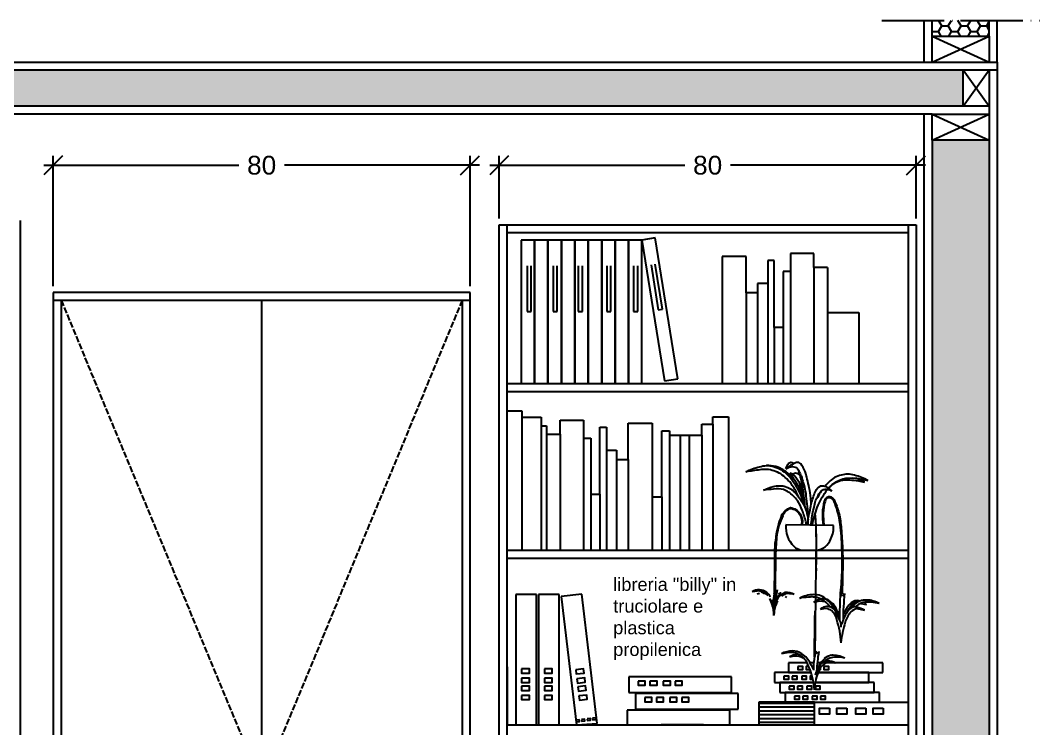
# Model space of a CAD drawing. Header units: millimetres. Extents: x 3258 to 5904, y 891 to 1994.
# Drawn here: x 4204.7 to 4400.3, y 1373.9 to 1509.9 of the extents above; entities that cross this region are included whole.
import ezdxf

# ---------------------------------------------------------------- set-up
doc = ezdxf.new("R2010")
doc.units = ezdxf.units.MM
doc.header["$LTSCALE"] = 0.5
doc.linetypes.add('ACAD_ISO02W100', pattern=[15, 12, -3])
doc.linetypes.add('ACAD_ISO04W100', pattern=[30, 24, -3, 0, -3])
for name, color, linetype in [('22££arredo', 250, 'Continuous'), ('22££cont trav', 140, 'Continuous'), ('22££porte e finestre', 232, 'Continuous'), ('22££retini', 13, 'Continuous'), ('22££sez par', 102, 'Continuous'), ('22££trattaggio porte e arredi', 210, 'Continuous'), ('22££tratto punto proseguimento', 3, 'ACAD_ISO04W100')]:
    doc.layers.add(name, color=color, linetype=linetype)
doc.layers.add('AA - struttura finestre', color=1, linetype='Continuous', lineweight=25)
doc.styles.add('ARIAL', font='arial.ttf')
doc.dimstyles.new('TICK_36', dxfattribs={"dimtxt": 3.6, "dimasz": 3.6, "dimexe": 1.8, "dimexo": 1.2, "dimgap": 1.8, "dimtad": 0, "dimdec": 0, "dimzin": 0, "dimdsep": 46, "dimtxsty": 'ARIAL', "dimblk": 'OBLIQUE', "dimcen": 1.8, "dimdle": 1.8, "dimclrd": 201, "dimclre": 201, "dimclrt": 201, "dimadec": 0, "dimazin": 0, "dimtfac": 1, "dimtdec": 0, "dimtmove": 1, "dimatfit": 3, "dimldrblk": 'OPEN90', "dimfxl": 1, "dimtfill": 1, "dimtolj": 1, "dimtzin": 0, "dimarcsym": 0})
pattern_1 = [(0, (-14.6336, 1.8301), (1.857375, 1.07235595), [1.23825, -2.4765]), (120, (-14.6336, 1.8301), (-1.857375, 1.07235596), [1.23825, -2.4765]), (60, (-14.6336, 1.8301), (4e-09, 2.1447119), [-2.4765, 1.23825])]

# ---------------------------------------------------------------- blocks, each defined once
blk = doc.blocks.new('_Oblique')
at = {"color": 0, "linetype": 'ByBlock', "lineweight": -2}
blk.add_line((-0.5, -0.5), (0.5, 0.5), dxfattribs=at)
blk = doc.blocks.new('*D24')
at = {"layer": 'AA - struttura finestre', "color": 201, "lineweight": -2, "transparency": 16777216}
for p, q in [((4211, 1458.84), (4211, 1483.84)), ((4291, 1458.84), (4291, 1483.84)), ((4209.2, 1482.04), (4246.62, 1482.04)), ((4292.8, 1482.04), (4255.37, 1482.04))]:
    blk.add_line(p, q, dxfattribs=at)
at = {"layer": 'AA - struttura finestre', "color": 201, "lineweight": -2, "transparency": 16777216, "xscale": 3.6, "yscale": 3.6, "zscale": 3.6, "rotation": 180}
blk.add_blockref('_Oblique', (4211, 1482.04), dxfattribs=at)
at = {"layer": 'AA - struttura finestre', "color": 201, "lineweight": -2, "transparency": 16777216, "xscale": 3.6, "yscale": 3.6, "zscale": 3.6}
blk.add_blockref('_Oblique', (4291, 1482.04), dxfattribs=at)
at = {"layer": 'AA - struttura finestre', "color": 201, "transparency": 16777216, "insert": (4251, 1482.04), "char_height": 3.6, "attachment_point": 5, "style": 'ARIAL', "bg_fill": 3, "box_fill_scale": 1.1, "bg_fill_color": 256, "bg_fill_true_color": 13158600, "bg_fill_transparency": 0}
blk.add_mtext('\\A1;80', dxfattribs=at)
blk = doc.blocks.new('_Open90')
at = {"color": 0, "linetype": 'ByBlock', "lineweight": -2}
for p, q in [((0, 0), (-1, 0)), ((-0.5, 0.5), (0, 0)), ((0, 0), (-0.5, -0.5))]:
    blk.add_line(p, q, dxfattribs=at)
blk = doc.blocks.new('*D25')
at = {"layer": 'AA - struttura finestre', "color": 201, "lineweight": -2, "transparency": 16777216}
for p, q in [((4296.62, 1471.84), (4296.62, 1483.84)), ((4376.62, 1471.84), (4376.62, 1483.84)), ((4294.82, 1482.04), (4332.25, 1482.04)), ((4378.42, 1482.04), (4341, 1482.04))]:
    blk.add_line(p, q, dxfattribs=at)
at = {"layer": 'AA - struttura finestre', "color": 201, "lineweight": -2, "transparency": 16777216, "xscale": 3.6, "yscale": 3.6, "zscale": 3.6, "rotation": 180}
blk.add_blockref('_Oblique', (4296.62, 1482.04), dxfattribs=at)
at = {"layer": 'AA - struttura finestre', "color": 201, "lineweight": -2, "transparency": 16777216, "xscale": 3.6, "yscale": 3.6, "zscale": 3.6}
blk.add_blockref('_Oblique', (4376.62, 1482.04), dxfattribs=at)
at = {"layer": 'AA - struttura finestre', "color": 201, "transparency": 16777216, "insert": (4336.62, 1482.04), "char_height": 3.6, "attachment_point": 5, "style": 'ARIAL', "bg_fill": 3, "box_fill_scale": 1.1, "bg_fill_color": 256, "bg_fill_true_color": 13158600, "bg_fill_transparency": 0}
blk.add_mtext('\\A1;80', dxfattribs=at)

msp = doc.modelspace()

# ---------------------------------------------------------------- hatches: boundary and pattern name
at = {"layer": '22££arredo'}
h = msp.add_hatch(dxfattribs=at)
h.set_pattern_fill('ANSI31', color=256, scale=5.873391, angle=675, style=0)
h.set_pattern_definition([(360, (-3828.633, -1922.78666), (4e-16, 0.73417386), [])])
h.paths.add_polyline_path([(4357.13, 1374.64), (4357.13, 1378.94), (4346.45, 1378.94), (4346.45, 1374.64)])
at = {"layer": '22££retini'}
h = msp.add_hatch(dxfattribs=at)
h.set_pattern_fill('HONEY', color=256, scale=0.39)
h.paths.add_polyline_path([(4390.69, 1509.87), (4379.69, 1509.87), (4379.69, 1506.87), (4390.69, 1506.87)])
h = msp.add_hatch(dxfattribs=at)
h.set_pattern_fill('HONEY', color=256, scale=0.39)
h.set_pattern_definition(pattern_1)
h.paths.add_polyline_path([(4101.69, 1486.87), (4098.69, 1486.87), (4098.69, 1271.94), (4101.69, 1271.94)])
h.paths.add_polyline_path([(4385.69, 1493.37), (4385.69, 1500.37), (4103.69, 1500.37), (4103.69, 1493.37)])
h = msp.add_hatch(dxfattribs=at)
h.set_pattern_fill('HONEY', color=256, scale=0.39)
h.set_pattern_definition(pattern_1)
h.paths.add_polyline_path([(4379.69, 1346.64), (4390.69, 1346.64), (4390.69, 1486.87), (4379.69, 1486.87)])
h.paths.add_polyline_path([(4390.69, 1346.64), (4379.69, 1346.64), (4379.69, 1271.94), (4390.69, 1271.94)])

# ---------------------------------------------------------------- linework, layer by layer
at = {"layer": '22££arredo'}
for p, q in [((4296.62, 1470.64), (4376.62, 1470.64)), ((4296.62, 1268.64), (4296.62, 1470.64)), ((4298.12, 1268.64), (4298.12, 1470.64)), ((4375.12, 1470.64), (4375.12, 1268.64)), ((4376.62, 1470.64), (4376.62, 1268.64)), ((4298.12, 1469.14), (4375.12, 1469.14)), ((4303.4, 1467.69), (4300.82, 1467.69)), ((4300.82, 1467.69), (4300.82, 1440.29)), ((4305.97, 1467.69), (4303.4, 1467.69)), ((4303.4, 1440.29), (4303.4, 1467.69)), ((4303.4, 1467.69), (4303.4, 1440.29)), ((4308.55, 1467.69), (4305.97, 1467.69)), ((4305.97, 1467.69), (4305.97, 1440.29)), ((4305.97, 1440.29), (4305.97, 1467.69)), ((4308.55, 1440.29), (4308.55, 1467.69)), ((4308.55, 1467.69), (4308.55, 1440.29)), ((4311.13, 1467.69), (4308.55, 1467.69)), ((4313.7, 1467.69), (4311.13, 1467.69)), ((4311.13, 1467.69), (4311.13, 1440.29)), ((4311.13, 1440.29), (4311.13, 1467.69)), ((4316.28, 1467.69), (4313.7, 1467.69)), ((4313.7, 1467.69), (4313.7, 1440.29)), ((4313.7, 1440.29), (4313.7, 1467.69)), ((4318.86, 1467.69), (4316.28, 1467.69)), ((4316.28, 1440.29), (4316.28, 1467.69)), ((4316.28, 1467.69), (4316.28, 1440.29)), ((4321.43, 1467.69), (4318.86, 1467.69)), ((4318.86, 1440.29), (4318.86, 1467.69)), ((4318.86, 1467.69), (4318.86, 1440.29)), ((4324.01, 1467.69), (4321.43, 1467.69)), ((4321.43, 1467.69), (4321.43, 1440.29)), ((4321.43, 1440.29), (4321.43, 1467.69)), ((4326.55, 1468.1), (4324.01, 1467.69)), ((4324.01, 1467.69), (4328.36, 1440.64)), ((4324.01, 1440.29), (4324.01, 1467.69)), ((4330.9, 1441.05), (4326.55, 1468.1)), ((4343.99, 1464.56), (4339.38, 1464.56)), ((4339.38, 1464.56), (4339.38, 1440.14)), ((4343.99, 1457.57), (4343.99, 1464.56)), ((4349.41, 1463.74), (4348.15, 1463.74)), ((4348.15, 1463.74), (4348.15, 1440.14)), ((4349.41, 1450.9), (4349.41, 1463.74)), ((4357.01, 1465.14), (4352.51, 1465.14)), ((4352.51, 1465.14), (4352.51, 1440.14)), ((4357.01, 1462.43), (4357.01, 1465.14)), ((4301.97, 1462.74), (4301.97, 1453.99)), ((4302.77, 1453.99), (4302.77, 1462.74)), ((4306.94, 1462.74), (4306.94, 1453.99)), ((4307.75, 1453.99), (4307.75, 1462.74)), ((4311.79, 1462.74), (4311.79, 1453.99)), ((4312.59, 1453.99), (4312.59, 1462.74)), ((4317.25, 1462.74), (4317.25, 1453.99)), ((4318.05, 1453.99), (4318.05, 1462.74)), ((4322.4, 1462.74), (4322.4, 1453.99)), ((4323.21, 1453.99), (4323.21, 1462.74)), ((4325.76, 1462.95), (4327.14, 1454.31)), ((4327.94, 1454.44), (4326.55, 1463.08)), ((4352.51, 1461.66), (4351.12, 1461.66)), ((4351.12, 1461.66), (4351.12, 1440.14)), ((4359.64, 1462.43), (4357.01, 1462.43)), ((4357.01, 1462.43), (4357.01, 1440.14)), ((4359.64, 1462.43), (4359.64, 1440.14)), ((4348.15, 1459.35), (4346.22, 1459.35)), ((4346.22, 1459.35), (4346.22, 1440.14)), ((4291, 1457.64), (4211, 1457.64)), ((4211, 1457.64), (4211, 1268.64)), ((4211, 1456.14), (4291, 1456.14)), ((4212.5, 1456.14), (4212.5, 1268.64)), ((4251, 1456.14), (4251, 1276.14)), ((4289.5, 1456.14), (4289.5, 1268.64)), ((4291, 1268.64), (4291, 1457.64)), ((4346.22, 1457.57), (4343.99, 1457.57)), ((4343.99, 1457.57), (4343.99, 1440.14)), ((4301.97, 1453.99), (4302.77, 1453.99)), ((4306.94, 1453.99), (4307.75, 1453.99)), ((4311.79, 1453.99), (4312.59, 1453.99)), ((4317.25, 1453.99), (4318.05, 1453.99)), ((4322.4, 1453.99), (4323.21, 1453.99)), ((4327.14, 1454.31), (4327.94, 1454.44)), ((4359.64, 1453.77), (4365.62, 1453.77)), ((4365.62, 1453.77), (4365.62, 1440.14)), ((4351.12, 1450.9), (4349.41, 1450.9)), ((4349.41, 1450.9), (4349.41, 1440.14)), ((4298.12, 1440.14), (4375.12, 1440.14)), ((4305.8, 1440.14), (4309.33, 1440.14)), ((4309.33, 1440.14), (4312.85, 1440.14)), ((4312.85, 1440.14), (4316.37, 1440.14)), ((4316.37, 1440.14), (4319.9, 1440.14)), ((4319.9, 1440.14), (4323.42, 1440.14)), ((4323.42, 1440.14), (4326.95, 1440.14)), ((4326.95, 1440.14), (4330.47, 1440.14)), ((4328.36, 1440.64), (4330.9, 1441.05)), ((4330.47, 1440.14), (4334, 1440.14)), ((4334, 1440.14), (4337.52, 1440.14)), ((4298.12, 1438.64), (4375.12, 1438.64)), ((4298.12, 1434.88), (4300.94, 1434.88)), ((4300.94, 1434.88), (4300.94, 1408.14)), ((4300.94, 1433.7), (4304.66, 1433.7)), ((4304.66, 1433.7), (4304.66, 1408.14)), ((4308.31, 1430.43), (4308.31, 1433.14)), ((4308.31, 1433.14), (4312.81, 1433.14)), ((4312.81, 1433.14), (4312.81, 1408.14)), ((4321.33, 1425.57), (4321.33, 1432.56)), ((4321.33, 1432.56), (4325.94, 1432.56)), ((4325.94, 1432.56), (4325.94, 1408.14)), ((4335.53, 1430.25), (4335.53, 1432.33)), ((4335.53, 1432.33), (4337.61, 1432.33)), ((4337.61, 1432.33), (4337.61, 1433.75)), ((4337.61, 1433.75), (4340.59, 1433.75)), ((4337.61, 1432.33), (4337.61, 1408.14)), ((4340.59, 1433.75), (4340.59, 1408.14)), ((4304.66, 1432.01), (4305.68, 1432.01)), ((4305.68, 1432.01), (4305.68, 1408.14)), ((4305.68, 1430.43), (4308.31, 1430.43)), ((4308.31, 1430.43), (4308.31, 1408.14)), ((4315.91, 1418.9), (4315.91, 1431.74)), ((4315.91, 1431.74), (4317.17, 1431.74)), ((4317.17, 1431.74), (4317.17, 1408.14)), ((4327.8, 1418.36), (4327.8, 1431.07)), ((4327.8, 1431.07), (4329.29, 1431.07)), ((4329.29, 1431.07), (4329.29, 1408.14)), ((4312.81, 1429.66), (4314.2, 1429.66)), ((4314.2, 1429.66), (4314.2, 1408.14)), ((4329.29, 1430.25), (4331.37, 1430.25)), ((4331.37, 1430.25), (4331.37, 1408.14)), ((4331.37, 1430.25), (4333.08, 1430.25)), ((4333.08, 1430.25), (4333.08, 1408.14)), ((4333.08, 1430.25), (4335.53, 1430.25)), ((4335.53, 1430.25), (4335.53, 1408.14)), ((4317.17, 1427.35), (4319.1, 1427.35)), ((4319.1, 1427.35), (4319.1, 1408.14)), ((4319.1, 1425.57), (4321.33, 1425.57)), ((4321.33, 1425.57), (4321.33, 1408.14)), ((4352.98, 1422.76), (4352.39, 1422.93)), ((4353.48, 1422.92), (4352.98, 1422.76)), ((4314.2, 1418.9), (4315.91, 1418.9)), ((4315.91, 1418.9), (4315.91, 1408.14)), ((4325.94, 1418.36), (4327.8, 1418.36)), ((4327.8, 1418.36), (4327.8, 1408.14)), ((4360.8, 1412.91), (4351.62, 1413.01)), ((4357.44, 1411.28), (4357.19, 1387.75)), ((4298.12, 1408.14), (4375.12, 1408.14)), ((4354.82, 1408.14), (4357.41, 1408.11)), ((4298.12, 1406.64), (4375.12, 1406.64)), ((4357.46, 1404.69), (4357.36, 1403.6)), ((4303.74, 1399.64), (4299.77, 1399.64)), ((4299.77, 1399.64), (4299.77, 1374.64)), ((4303.74, 1374.64), (4303.74, 1399.64)), ((4308.13, 1399.64), (4304.16, 1399.64)), ((4304.16, 1399.64), (4304.16, 1374.64)), ((4308.13, 1374.64), (4308.13, 1399.64)), ((4312.44, 1399.72), (4308.5, 1399.26)), ((4308.5, 1399.26), (4311.42, 1374.64)), ((4315.38, 1374.9), (4312.44, 1399.72)), ((4346.56, 1399.8), (4346.14, 1399.72)), ((4347.14, 1400.12), (4346.81, 1400.05)), ((4347.56, 1399.79), (4347.22, 1399.87)), ((4351.8, 1399.07), (4351.56, 1399.24)), ((4362.08, 1399.88), (4362.49, 1399.38)), ((4362.49, 1399.38), (4362.88, 1399.84)), ((4366.02, 1397.92), (4367.14, 1397.74)), ((4367.14, 1397.74), (4366.73, 1398)), ((4357.18, 1394.84), (4357.28, 1396.51)), ((4365.3, 1396.93), (4366.71, 1396.66)), ((4357.11, 1387.59), (4357.18, 1394.84)), ((4357.37, 1388.75), (4357.7, 1388.33)), ((4357.7, 1388.33), (4357.95, 1388.66)), ((4298.12, 1385.75), (4298.12, 1374.64)), ((4352.12, 1386.53), (4352.12, 1384.64)), ((4355.7, 1386.53), (4352.12, 1386.53)), ((4356.98, 1386.53), (4356.26, 1386.53)), ((4370.22, 1386.53), (4357.66, 1386.53)), ((4370.22, 1384.64), (4370.22, 1386.53)), ((4341.21, 1383.8), (4321.49, 1383.8)), ((4321.49, 1383.8), (4321.49, 1380.81)), ((4341.21, 1380.81), (4341.21, 1383.8)), ((4349.46, 1384.64), (4349.46, 1382.74)), ((4356.49, 1384.64), (4349.46, 1384.64)), ((4352.12, 1384.64), (4356.49, 1384.64)), ((4367.56, 1384.64), (4357.8, 1384.64)), ((4357.8, 1384.64), (4370.22, 1384.64)), ((4367.56, 1382.74), (4367.56, 1384.64)), ((4349.46, 1382.74), (4356.94, 1382.74)), ((4350.47, 1382.74), (4350.47, 1380.84)), ((4356.94, 1382.74), (4350.47, 1382.74)), ((4368.57, 1382.74), (4357.27, 1382.74)), ((4357.27, 1382.74), (4367.56, 1382.74)), ((4368.57, 1380.84), (4368.57, 1382.74)), ((4321.49, 1380.81), (4341.21, 1380.81)), ((4322.76, 1380.62), (4322.76, 1377.63)), ((4342.48, 1380.62), (4322.76, 1380.62)), ((4342.48, 1377.63), (4342.48, 1380.62)), ((4350.47, 1380.84), (4368.57, 1380.84)), ((4351.49, 1380.84), (4351.49, 1378.94)), ((4369.59, 1380.84), (4351.49, 1380.84)), ((4369.59, 1378.94), (4369.59, 1380.84)), ((4321.17, 1377.44), (4321.17, 1374.64)), ((4340.89, 1377.44), (4321.17, 1377.44)), ((4322.76, 1377.63), (4342.48, 1377.63)), ((4340.89, 1374.64), (4340.89, 1377.44)), ((4346.45, 1378.94), (4346.45, 1374.64)), ((4357.13, 1378.94), (4346.45, 1378.94)), ((4351.49, 1378.94), (4369.59, 1378.94)), ((4357.13, 1374.64), (4357.13, 1378.94)), ((4357.13, 1374.64), (4357.13, 1378.94)), ((4357.13, 1378.94), (4375.12, 1378.94)), ((4298.12, 1374.64), (4375.12, 1374.64)), ((4298.12, 1374.64), (4299.88, 1374.64)), ((4300.17, 1374.64), (4301.93, 1374.64)), ((4302.21, 1374.64), (4303.97, 1374.64)), ((4304.16, 1374.64), (4305.92, 1374.64)), ((4311.42, 1374.64), (4315.38, 1374.9)), ((4322.96, 1374.64), (4327.71, 1374.64)), ((4335.8, 1374.64), (4327.71, 1374.64))]:
    msp.add_line(p, q, dxfattribs=at)
for points in [[(4360.85, 1417.92, 0.667611), (4359, 1417.56, 0.110218), (4358.82, 1412.93, 0.110218)], [(4360.72, 1417.83, 0.669437), (4359.15, 1417.52, 0.111083), (4358.98, 1412.93, 0.111083)], [(4350.81, 1414.77, -0.200071), (4352.52, 1416.32, -0.446739), (4354.73, 1412.98, -0.446739)], [(4351.06, 1414.77, -0.233379), (4352.54, 1416.18, -0.446798), (4354.59, 1412.98, -0.446798)]]:
    msp.add_lwpolyline(points, format="xyb", dxfattribs=at)
for points in [[(4300.91, 1385.34), (4300.91, 1384.52), (4302.41, 1384.52), (4302.41, 1385.34)], [(4305.3, 1385.34), (4305.3, 1384.52), (4306.8, 1384.52), (4306.8, 1385.34)], [(4311.31, 1385.19), (4311.41, 1384.38), (4312.9, 1384.56), (4312.81, 1385.37)], [(4353.91, 1385.82), (4353.91, 1385.25), (4354.86, 1385.25), (4354.86, 1385.82)], [(4358.94, 1385.82), (4358.94, 1385.25), (4359.89, 1385.25), (4359.89, 1385.82)], [(4300.91, 1383.58), (4300.91, 1382.77), (4302.41, 1382.77), (4302.41, 1383.58)], [(4305.3, 1383.58), (4305.3, 1382.77), (4306.8, 1382.77), (4306.8, 1383.58)], [(4311.52, 1383.45), (4311.62, 1382.64), (4313.11, 1382.82), (4313.01, 1383.62)], [(4351.25, 1383.93), (4351.25, 1383.36), (4352.2, 1383.36), (4352.2, 1383.93)], [(4352.86, 1383.93), (4352.86, 1383.36), (4353.81, 1383.36), (4353.81, 1383.93)], [(4354.67, 1383.93), (4354.67, 1383.36), (4355.62, 1383.36), (4355.62, 1383.93)], [(4300.91, 1382.02), (4300.91, 1381.21), (4302.41, 1381.21), (4302.41, 1382.02)], [(4305.3, 1382.02), (4305.3, 1381.21), (4306.8, 1381.21), (4306.8, 1382.02)], [(4311.71, 1381.9), (4311.8, 1381.09), (4313.29, 1381.27), (4313.2, 1382.08)], [(4323.27, 1383.02), (4323.27, 1382.21), (4324.61, 1382.21), (4324.61, 1383.02)], [(4325.55, 1383.02), (4325.55, 1382.21), (4326.9, 1382.21), (4326.9, 1383.02)], [(4328.11, 1383.02), (4328.11, 1382.21), (4329.46, 1382.21), (4329.46, 1383.02)], [(4330.4, 1383.02), (4330.4, 1382.21), (4331.75, 1382.21), (4331.75, 1383.02)], [(4352.26, 1382.03), (4352.26, 1381.46), (4353.21, 1381.46), (4353.21, 1382.03)], [(4353.88, 1382.03), (4353.88, 1381.46), (4354.83, 1381.46), (4354.83, 1382.03)], [(4355.68, 1382.03), (4355.68, 1381.46), (4356.63, 1381.46), (4356.63, 1382.03)], [(4357.3, 1382.03), (4357.3, 1381.46), (4358.25, 1381.46), (4358.25, 1382.03)], [(4300.91, 1380.27), (4300.91, 1379.45), (4302.41, 1379.45), (4302.41, 1380.27)], [(4305.3, 1380.27), (4305.3, 1379.45), (4306.8, 1379.45), (4306.8, 1380.27)], [(4311.91, 1380.16), (4312.01, 1379.35), (4313.5, 1379.53), (4313.4, 1380.33)], [(4324.54, 1379.84), (4324.54, 1379.03), (4325.89, 1379.03), (4325.89, 1379.84)], [(4326.83, 1379.84), (4326.83, 1379.03), (4328.17, 1379.03), (4328.17, 1379.84)], [(4329.39, 1379.84), (4329.39, 1379.03), (4330.73, 1379.03), (4330.73, 1379.84)], [(4331.67, 1379.84), (4331.67, 1379.03), (4333.02, 1379.03), (4333.02, 1379.84)], [(4353.28, 1380.13), (4353.28, 1379.56), (4354.23, 1379.56), (4354.23, 1380.13)], [(4354.89, 1380.13), (4354.89, 1379.56), (4355.84, 1379.56), (4355.84, 1380.13)], [(4356.69, 1380.13), (4356.69, 1379.56), (4357.64, 1379.56), (4357.64, 1380.13)], [(4358.31, 1380.13), (4358.31, 1379.56), (4359.26, 1379.56), (4359.26, 1380.13)], [(4360.04, 1377.82), (4360.04, 1376.65), (4358.1, 1376.65), (4358.1, 1377.82)], [(4363.33, 1377.82), (4363.33, 1376.65), (4361.39, 1376.65), (4361.39, 1377.82)], [(4367.01, 1377.82), (4367.01, 1376.65), (4365.07, 1376.65), (4365.07, 1377.82)], [(4370.31, 1377.82), (4370.31, 1376.65), (4368.37, 1376.65), (4368.37, 1377.82)], [(4311.38, 1375.53), (4311.43, 1375.18), (4312.02, 1375.25), (4311.98, 1375.6)], [(4312.39, 1375.65), (4312.44, 1375.3), (4313.03, 1375.37), (4312.99, 1375.72)], [(4313.52, 1375.79), (4313.57, 1375.43), (4314.16, 1375.5), (4314.12, 1375.86)], [(4314.53, 1375.91), (4314.57, 1375.55), (4315.17, 1375.62), (4315.13, 1375.98)]]:
    msp.add_lwpolyline(points, close=True, dxfattribs=at)
for points in [[(4356.05, 1385.82), (4355.52, 1385.82), (4355.52, 1385.25), (4356.28, 1385.25)], [(4358, 1385.82), (4357.59, 1385.82)], [(4358.07, 1385.25), (4358.28, 1385.25), (4358.28, 1385.58)], [(4356.69, 1383.93), (4356.28, 1383.93), (4356.28, 1383.36), (4356.82, 1383.36)], [(4357.55, 1385.25), (4357.67, 1385.25)]]:
    msp.add_lwpolyline(points, dxfattribs=at)
for centre, major_axis, start_param, end_param in [((4342.55, 1415.19), (-8.76, 8.95), 4.450269, 4.603813), ((4347.25, 1417.26), (-5.55, 5.67), 4.167283, 4.702824), ((4353.37, 1421.5), (1.02, 0.99), 0.038557, 0.722456), ((4250.91, 1408.18), (76.18, 74.57), 5.475759, 5.575025), ((4356.83, 1412.62), (-3.65, 3.73), 0.721917, 1.588691), ((4355.67, 1412.62), (3.67, 3.59), 5.047271, 5.565934), ((4355.06, 1410.83), (-1.89, 1.94), 1.588691, 2.27799), ((4356.99, 1411.6), (-2.46, 2.52), 2.486919, 3.567758), ((4342.78, 1401.38), (4.87, 4.76), 5.269152, 5.552946), ((4346.61, 1400.96), (2.18, 2.14), 5.41578, 5.746077), ((4346.36, 1398.54), (-1.41, 1.44), -0.874618, -0.124076), ((4347.05, 1391.75), (-6.02, 6.15), -0.659748, -0.551341), ((4346.29, 1398.32), (1.43, 1.4), 0.354449, 0.911048), ((4346.24, 1397.46), (-2.17, 2.22), -1.369669, -0.879712), ((4346.65, 1398.28), (1.36, 1.33), 6.110048, 6.816029), ((4346.92, 1398.58), (-1.26, 1.28), 4.234037, 4.877538), ((4355.86, 1398.2), (4.76, 4.66), 2.128691, 2.393794), ((4355.52, 1397.88), (4.33, 4.24), 2.147691, 2.400252), ((4336.57, 1400.45), (9.35, 9.15), 5.413204, 5.526478), ((4341.69, 1399.1), (5.74, 5.62), 5.393726, 5.518563), ((4337.48, 1406.16), (10.44, 10.22), 4.930017, 5.009408), ((4359.33, 1397.96), (-6.77, 6.92), 0.529853, 0.670247), ((4351.98, 1398.13), (1.54, 1.51), 1.572188, 2.152318), ((4350.93, 1398.87), (-0.744, 0.76), -0.588003, -0.055499), ((4352.84, 1396.8), (-2.43, 2.48), -0.373267, 0.04297), ((4353, 1396.19), (-2.68, 2.74), -0.390607, -0.165992), ((4351.91, 1397.63), (-1.68, 1.72), -1.354126, -0.593113), ((4351.97, 1398.74), (0.775, 0.759), 0.390607, 1.180189), ((4352.58, 1397.61), (1.53, 1.5), 0.488334, 0.883125), ((4356.98, 1393.98), (-3.93, 4.02), -0.760333, -0.262128), ((4356.54, 1388.08), (7.9, 7.73), 0.84711, 1.00748), ((4356.62, 1395.16), (-2.8, 2.86), -1.278235, -0.612388), ((4357.08, 1396.11), (2.5, 2.45), 0.006926, 0.846329), ((4448.51, 1394.99), (61.87, 60.55), 2.310399, 2.369206), ((4423.02, 1393.99), (43.18, 42.26), 2.269975, 2.353815), ((4324.51, 1388.82), (18.61, 18.22), 5.852416, 5.904171), ((4343.96, 1395.78), (-3.77, 3.85), 3.902659, 4.28162), ((4340.44, 1395.93), (-6.31, 6.44), 4.077177, 4.238986), ((4348.11, 1397.52), (-0.948, 0.969), 3.551973, 4.053299), ((4346.41, 1397.92), (-2.31, 2.36), 3.52541, 3.838614), ((4355.05, 1396.25), (4.06, 3.97), 2.020215, 2.202217), ((4351.3, 1397.18), (1.18, 1.16), 1.586101, 2.112091), ((4358.74, 1396.16), (1.88, 1.84), 0.479406, 1.535555), ((4358.34, 1394.36), (-2.78, 2.84), -0.999324, -0.423594), ((4359.61, 1395.3), (-1.41, 1.44), -1.076459, -0.00438), ((4356.46, 1394.86), (3.1, 3.04), 6.108513, 6.575369), ((4356.95, 1393.87), (-3.82, 3.9), -1.537578, -1.273717), ((4355.58, 1393.93), (-4.28, 4.37), 4.388504, 4.799294), ((4359.65, 1395.53), (1.28, 1.26), 6.118037, 6.761538), ((4354.03, 1392.92), (5.92, 5.8), 5.809984, 6.140281), ((4367.71, 1394.21), (-3.65, 3.73), -0.023257, 0.455427), ((4369.12, 1393.83), (-4.34, 4.43), 0.157622, 0.374882), ((4365.24, 1395.13), (1.55, 1.51), 1.119343, 1.762844), ((4371.08, 1390.67), (-6.62, 6.77), -0.038045, 0.118002), ((4365.37, 1396.52), (-1.36, 1.39), -0.964079, -0.09207), ((4365.95, 1396.18), (-1.58, 1.61), -0.678827, 0.157622), ((4364.97, 1396.18), (-0.762, 0.778), -1.082383, -0.377417), ((4367.04, 1395.13), (2.46, 2.41), 0.763133, 1.532752), ((4368.29, 1392.65), (-4.02, 4.11), -0.438688, -0.122386), ((4361.93, 1386.6), (7.96, 7.79), 0.35198, 0.488414), ((4367.5, 1390.42), (-5.42, 5.54), -1.044386, -0.631577), ((4367.02, 1393.57), (-3.5, 3.58), -1.307887, -0.801244), ((4346.39, 1396.38), (-2.14, 2.18), 3.678701, 4.008998), ((4359.25, 1393.49), (2.45, 2.4), 0.712358, 1.107149), ((4359.25, 1395.03), (-1.33, 1.36), -1.405136, -0.926673), ((4358.45, 1394.26), (-2.1, 2.14), 4.11684, 4.810963), ((4337.63, 1384.71), (18.8, 18.4), 5.884772, 5.975618), ((4369.58, 1392.14), (5.31, 5.2), 1.762844, 2.131729), ((4369.57, 1392.1), (4.95, 4.84), 1.712211, 2.039828), ((4365.88, 1394.26), (1.95, 1.91), 1.010189, 1.515298), ((4346.78, 1389.77), (-10.81, 11.05), 3.976252, 4.268891), ((4359.96, 1393.53), (1.65, 1.61), 5.4411, 5.884772), ((4380.67, 1388.72), (-12.96, 13.24), 0.489039, 0.70725), ((4352.93, 1384.39), (-3.08, 3.15), -0.760503, -0.264276), ((4352.42, 1382.78), (-3.99, 4.08), -0.96897, -0.480762), ((4354.03, 1385.03), (-2.17, 2.22), -0.691084, -0.201127), ((4353.93, 1380.78), (-4.92, 5.03), -0.692487, -0.548012), ((4352.96, 1385.85), (2.11, 2.07), 0.168023, 0.82821), ((4353.58, 1385.06), (1.96, 1.91), 0.277495, 0.878309), ((4352.06, 1384.3), (3.1, 3.03), 6.187773, 6.73379), ((4352.82, 1384.94), (2.71, 2.65), 5.886973, 6.561886), ((4366.12, 1386.16), (-6.39, 6.52), 0.508825, 0.731674), ((4386.97, 1383.55), (21.06, 20.61), 2.192459, 2.320593), ((4363.75, 1382.66), (-4.64, 4.74), 0.018772, 0.355186), ((4361.3, 1384.33), (-2.63, 2.69), -0.521579, -0.121922), ((4361.12, 1384.66), (-2.07, 2.12), -0.74317, -0.099669), ((4360.58, 1382.43), (3.96, 3.87), 0.354084, 0.834343), ((4360.9, 1376.45), (7.99, 7.82), 0.612408, 0.784911), ((4345.44, 1381.12), (8.29, 8.12), 5.880964, 6.041906), ((4342.1, 1380.16), (-10.54, 10.77), 4.015482, 4.289053), ((4353.48, 1384.12), (2.59, 2.53), 5.838101, 6.168931), ((4366.13, 1385.36), (-6.45, 6.59), 0.64478, 0.8261), ((4367.22, 1380.97), (-7.07, 7.22), 0.35508, 0.760581), ((4363.04, 1382.48), (-4.23, 4.32), 0.210572, 0.514517), ((4359.67, 1385.05), (-1.29, 1.31), -0.780752, 0.362706), ((4360.81, 1383.76), (2.23, 2.18), 1.252652, 1.857197), ((4360.13, 1383.46), (2.27, 2.22), 0.458293, 1.017337), ((4359.61, 1383.82), (-2.15, 2.2), -1.312496, -0.800194)]:
    msp.add_ellipse(centre, major_axis=major_axis, ratio=1, start_param=start_param, end_param=end_param, dxfattribs=at)
for points, knots in [([(4343.97, 1423.19), (4344.38, 1423.39), (4345.22, 1423.8), (4346.55, 1424.16), (4347.9, 1424.49), (4349.32, 1424.25), (4350.69, 1423.67), (4351.99, 1422.68), (4353.13, 1421.32), (4354.06, 1419.65), (4354.8, 1418.02), (4355.15, 1416.92), (4355.29, 1416.47)], [0, 0, 0, 0, 39.727069, 79.9584, 119.027569, 157.726407, 201.84987, 246.49245, 297.51715, 353.494288, 411.492909, 452.098327, 452.098327, 452.098327, 452.098327]), ([(4355.21, 1417.85), (4355, 1418.38), (4354.51, 1419.63), (4353.54, 1421.32), (4352.41, 1422.68), (4351.12, 1423.63), (4349.64, 1424.36), (4348.53, 1424.38), (4347.9, 1424.4)], [0, 0, 0, 0, 60.191694, 116.168832, 167.193532, 211.836112, 253.750311, 306.768043, 306.768043, 306.768043, 306.768043]), ([(4351.65, 1423.77), (4351.74, 1423.97), (4351.88, 1424.31), (4352.12, 1424.79), (4352.6, 1425.12), (4352.92, 1424.94), (4353.08, 1424.84)], [0, 0, 0, 0, 18.277855, 32.27214, 46.266425, 61.445357, 61.445357, 61.445357, 61.445357]), ([(4356.5, 1416.88), (4356.48, 1417.3), (4356.44, 1418.39), (4356.17, 1420.04), (4355.73, 1421.73), (4355.41, 1423.14), (4354.91, 1424.15), (4354.45, 1424.83), (4353.77, 1425.1), (4353.12, 1424.72), (4352.37, 1424.37), (4351.9, 1423.98), (4351.65, 1423.77)], [0, 0, 0, 0, 36.079911, 94.474432, 143.951699, 186.479807, 218.679186, 240.806093, 255.985026, 276.490635, 301.200147, 328.564357, 328.564357, 328.564357, 328.564357]), ([(4354.08, 1418.4), (4353.72, 1419.16), (4353.1, 1420.4), (4351.87, 1421.84), (4350.69, 1422.84), (4349.36, 1423.41), (4347.99, 1423.72), (4346.19, 1423.54), (4344.86, 1423.33), (4343.97, 1423.19)], [0, 0, 0, 0, 72.039989, 119.678629, 162.409414, 204.323612, 243.392781, 281.867708, 359.599555, 359.599555, 359.599555, 359.599555]), ([(4351.65, 1423.77), (4351.98, 1423.95), (4352.46, 1424.21), (4353.17, 1424.2), (4353.8, 1424.02), (4354.19, 1423.27), (4354.63, 1422.3), (4354.98, 1420.99), (4355.44, 1419.39), (4355.57, 1417.52), (4355.81, 1415.86), (4355.87, 1414.83), (4355.89, 1414.47)], [0, 0, 0, 0, 31.2, 45.6, 60.778933, 84.778933, 113.778243, 154.009574, 201.162093, 256.829677, 314.877933, 346.170105, 346.170105, 346.170105, 346.170105]), ([(4355.31, 1416.3), (4355.29, 1416.7), (4355.23, 1418.1), (4354.88, 1420.04), (4354.6, 1421.76), (4354.29, 1422.77), (4354.15, 1423.25)], [0, 0, 0, 0, 62.584343, 120.978863, 169.929451, 212.457559, 212.457559, 212.457559, 212.457559]), ([(4367.4, 1421.52), (4366.56, 1421.92), (4365.31, 1422.51), (4363.52, 1422.79), (4362.2, 1422.61), (4360.91, 1422.16), (4359.96, 1421.27), (4359.37, 1420.67), (4359.13, 1420.4)], [0, 0, 0, 0, 79.779697, 118.478534, 154.797124, 193.570311, 234.440838, 265.460149, 265.460149, 265.460149, 265.460149]), ([(4347.35, 1419.65), (4347.95, 1419.93), (4348.96, 1420.4), (4350.43, 1420.6), (4351.56, 1420.38), (4352.59, 1419.96), (4353.49, 1419.16), (4354.29, 1418.14), (4355.07, 1416.96), (4355.62, 1415.53), (4355.85, 1414.5), (4355.89, 1413.97)], [0, 0, 0, 0, 57.047349, 95.746186, 124.943446, 156.143446, 190.253855, 227.743054, 267.687014, 311.810477, 358.962996, 358.962996, 358.962996, 358.962996]), ([(4355.96, 1412.96), (4355.92, 1413.27), (4355.8, 1414.15), (4356.28, 1415.46), (4356.46, 1416.92), (4356.82, 1418.18), (4357.25, 1419.29), (4357.7, 1420.15), (4358.34, 1420.53), (4359.34, 1420.47), (4359.95, 1419.94), (4360.45, 1419.51)], [0, 0, 0, 0, 26.508866, 75.459454, 116.889877, 154.147897, 187.576029, 220.526901, 235.562858, 248.762858, 303.095169, 303.095169, 303.095169, 303.095169]), ([(4359.82, 1420.02), (4359.97, 1420.19), (4360.45, 1420.68), (4361.33, 1421.37), (4362.91, 1422.03), (4365.01, 1422.06), (4366.6, 1421.7), (4367.4, 1421.52)], [224.386432, 224.386432, 224.386432, 224.386432, 243.926252, 283.289179, 319.84489, 389.610211, 460.237118, 460.237118, 460.237118, 460.237118]), ([(4359.96, 1420.18), (4360.24, 1420.39), (4360.84, 1421.04), (4362.24, 1421.61), (4363.87, 1421.69), (4365.41, 1421.51), (4366.34, 1421.29), (4366.73, 1421.19)], [0, 0, 0, 0, 34.8, 75.617643, 126.245699, 174.485102, 208.847872, 208.847872, 208.847872, 208.847872]), ([(4366.73, 1421.19), (4366.55, 1421.28), (4366, 1421.54), (4365.44, 1421.79), (4365.07, 1421.96)], [0, 0, 0, 0, 17.181385, 52.637273, 52.637273, 52.637273, 52.637273]), ([(4355.63, 1412.97), (4355.57, 1413.19), (4355.35, 1414.16), (4354.85, 1415.76), (4354.07, 1417.49), (4352.83, 1418.83), (4351.34, 1419.98), (4349.25, 1419.91), (4347.99, 1419.73), (4347.35, 1419.65)], [0, 0, 0, 0, 19.790907, 85.440888, 145.019408, 180.697973, 243.282316, 298.534465, 354.20205, 354.20205, 354.20205, 354.20205]), ([(4356.46, 1412.96), (4356.49, 1413.18), (4356.6, 1413.9), (4356.65, 1415.1), (4357.12, 1416.38), (4357.25, 1417.61), (4357.8, 1418.49), (4358.14, 1419.31), (4358.77, 1419.84), (4359.64, 1419.91), (4360.16, 1419.66), (4360.45, 1419.51)], [0, 0, 0, 0, 19.349419, 62.815267, 102.397081, 136.759852, 167.353969, 190.43643, 213.487677, 234.028368, 262.119648, 262.119648, 262.119648, 262.119648]), ([(4356.71, 1412.96), (4356.96, 1414.12), (4357.34, 1415.85), (4358.41, 1417.92), (4359.06, 1419.08), (4359.52, 1419.68), (4359.65, 1419.83)], [0, 0, 0, 0, 101.879929, 152.33704, 199.672439, 217.031258, 217.031258, 217.031258, 217.031258]), ([(4358.45, 1419.55), (4358.43, 1419.53), (4358.16, 1419.11), (4357.94, 1418.67), (4357.73, 1418.24)], [297.098893, 297.098893, 297.098893, 297.098893, 299.129631, 339.929631, 339.929631, 339.929631, 339.929631]), ([(4360.68, 1417.92), (4360.91, 1417.34), (4361.52, 1415.78), (4362.18, 1412.64), (4362.34, 1408.73), (4362.45, 1404.31), (4362.21, 1401.42), (4362.08, 1399.88)], [0, 0, 0, 0, 53.933292, 143.877275, 275.122389, 391.547129, 524.941581, 524.941581, 524.941581, 524.941581]), ([(4360.85, 1417.92), (4361.22, 1417.04), (4361.97, 1415.25), (4362.3, 1412.02), (4362.54, 1408.45), (4362.57, 1404.26), (4362.47, 1401.36), (4362.41, 1399.79)], [0, 0, 0, 0, 82.022436, 165.868008, 277.783691, 391.808951, 527.430188, 527.430188, 527.430188, 527.430188]), ([(4350.81, 1414.77), (4350.65, 1414.41), (4350.22, 1413.38), (4349.78, 1411.34), (4349.39, 1408.53), (4349.47, 1405.54), (4349.42, 1402.65), (4349.4, 1400.89), (4349.4, 1400.02)], [0, 0, 0, 0, 33.428132, 96.299429, 179.654093, 278.054093, 353.654093, 429.254093, 429.254093, 429.254093, 429.254093]), ([(4351.06, 1414.77), (4350.77, 1414.14), (4349.99, 1412.4), (4349.67, 1408.86), (4349.62, 1405.13), (4349.59, 1402.6), (4349.58, 1401.68)], [0, 0, 0, 0, 59.275627, 163.475435, 302.696124, 381.896124, 381.896124, 381.896124, 381.896124])]:
    msp.add_open_spline(points, degree=3, knots=knots, dxfattribs=at)
at = {"layer": '22££cont trav'}
for p, q in [((4379.69, 1506.87), (4390.69, 1501.87)), ((4379.69, 1501.87), (4390.69, 1506.87)), ((4379.69, 1501.87), (4390.69, 1501.87)), ((4385.69, 1500.37), (4390.69, 1493.37)), ((4385.69, 1493.37), (4390.69, 1500.37)), ((4379.69, 1491.87), (4390.69, 1486.87)), ((4379.69, 1486.87), (4390.69, 1491.87))]:
    msp.add_line(p, q, dxfattribs=at)
msp.add_lwpolyline([(4379.69, 1501.87), (4379.69, 1506.87), (4390.69, 1506.87), (4390.69, 1501.87)], dxfattribs=at)
for points in [[(4385.69, 1500.37), (4390.69, 1500.37), (4390.69, 1493.37), (4385.69, 1493.37)], [(4379.69, 1491.87), (4390.69, 1491.87), (4390.69, 1486.87), (4379.69, 1486.87)]]:
    msp.add_lwpolyline(points, close=True, dxfattribs=at)
at = {"layer": '22££porte e finestre'}
msp.add_line((4204.69, 1268.64), (4204.69, 1471.47), dxfattribs=at)
at = {"layer": '22££sez par'}
for p, q in [((4378.19, 1501.87), (4378.19, 1509.87)), ((4379.69, 1506.87), (4379.69, 1509.87)), ((4390.69, 1506.87), (4390.69, 1509.87)), ((4392.19, 1501.87), (4392.19, 1509.87)), ((4101.69, 1501.87), (4379.69, 1501.87)), ((4390.69, 1501.87), (4392.19, 1501.87)), ((4392.19, 1501.87), (4392.19, 1236.94)), ((4103.69, 1500.37), (4385.69, 1500.37)), ((4390.69, 1500.37), (4392.19, 1500.37)), ((4385.69, 1493.37), (4103.69, 1493.37)), ((4390.69, 1493.37), (4390.69, 1491.87)), ((4379.69, 1491.87), (4118.19, 1491.87)), ((4379.69, 1486.87), (4379.69, 1346.64)), ((4390.69, 1486.87), (4390.69, 1346.64))]:
    msp.add_line(p, q, dxfattribs=at)
at = {"layer": '22££trattaggio porte e arredi', "linetype": 'ACAD_ISO02W100', "ltscale": 0.2}
for p in [(4212.5, 1456.14), (4289.5, 1456.14)]:
    msp.add_line(p, (4251, 1363.14), dxfattribs=at)
at = {"layer": '22££tratto punto proseguimento'}
msp.add_line((4370.03, 1509.87), (4400.35, 1509.87), dxfattribs=at)

# ---------------------------------------------------------------- texts
at = {"layer": '22££sez par', "insert": (4318.49, 1402.84), "char_height": 2.5, "attachment_point": 1, "style": 'ARIAL'}
msp.add_mtext_dynamic_manual_height_columns('{\\C0;libreria "billy" in truciolare e plastica propilenica}', width=26.2668, gutter_width=12.5, heights=[17.07], dxfattribs=at)

# ---------------------------------------------------------------- next in the draw order: dimensions: what is measured, and where the dimension line sits
at = {"layer": 'AA - struttura finestre'}
for base, p1, p2, picture, middle in [((4291, 1482.04), (4211, 1457.64), (4291, 1457.64), '*D24', (4251, 1482.04)), ((4376.62, 1482.04), (4296.62, 1470.64), (4376.62, 1470.64), '*D25', (4336.62, 1482.04))]:
    dim = msp.add_linear_dim(base=base, p1=p1, p2=p2, dimstyle='TICK_36', dxfattribs=at)
    dim.commit()
    dim.dimension.update_dxf_attribs({"geometry": picture, "text_midpoint": middle})

# ---------------------------------------------------------------- next in the draw order: linework, layer by layer
at = {"layer": '22££sez par'}
msp.add_line((4378.19, 1266.94), (4378.19, 1491.87), dxfattribs=at)

doc.saveas('drawing.dxf')
